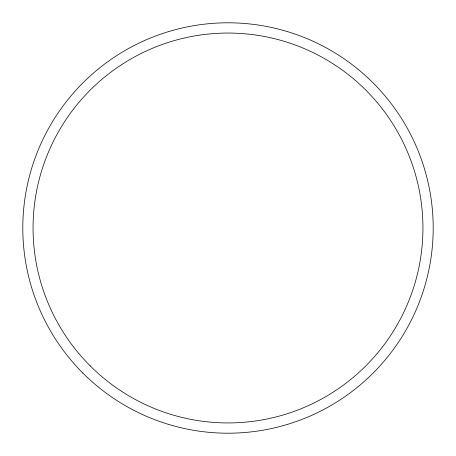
<?xml version="1.0" encoding="UTF-8"?>
<svg xmlns="http://www.w3.org/2000/svg" width="456" height="456" viewBox="0 0 456 456"><rect width="100%" height="100%" fill="white"/><g stroke="black" fill="none" stroke-linecap="round" stroke-linejoin="round"><path stroke-width="0.68" d="M82.901 373.099A205.2 205.2 0 0 0 426.206 281.107A205.2 205.2 0 0 0 174.893 29.794A205.2 205.2 0 0 0 82.901 373.099M90.157 365.843A194.94 194.94 0 0 0 416.299 278.456A194.94 194.94 0 0 0 177.544 39.7A194.94 194.94 0 0 0 90.157 365.843"/></g></svg>
